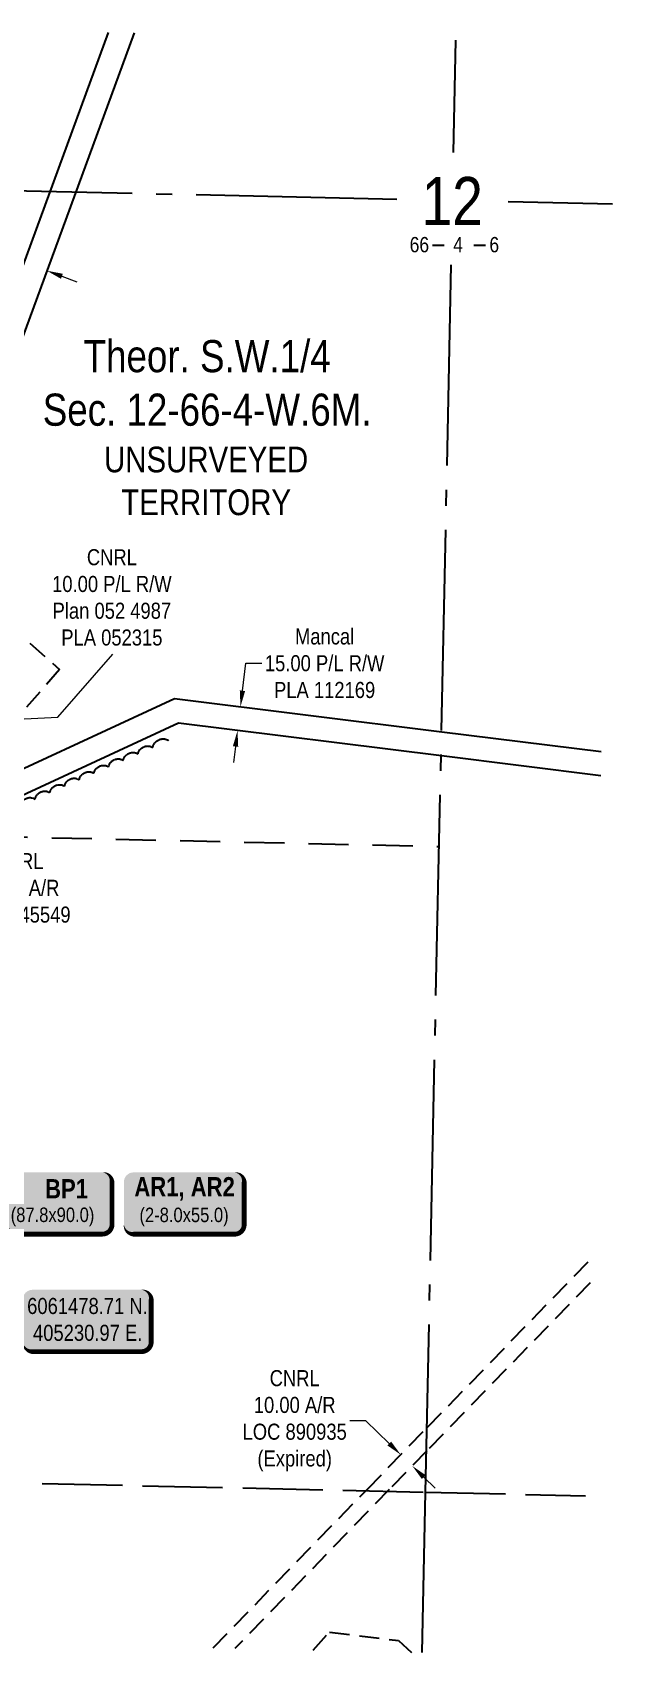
# Model space of a CAD drawing. Extents: x 404135 to 406504, y 6061258 to 6063385.
# Drawn here: x 405262 to 405624, y 6061258 to 6062267 of the extents above; entities that cross this region are included whole.
import ezdxf
from ezdxf.enums import TextEntityAlignment as Align

# ---------------------------------------------------------------- set-up
doc = ezdxf.new("R2010")
doc.units = 0
doc.header["$LTSCALE"] = 5
doc.header["$PDSIZE"] = 0.5
for name, pattern in [('0', [1, 1, 0]), ('foc-ACCESSROAD', [3.75, 2.5, -1.25]), ('foc-LSD', [8, 5, -3]), ('foc-QUARTERLINE', [33, 25, -3, 2, -3]), ('foc-UNSURVEYED', [12.5, 10, -2.5])]:
    doc.linetypes.add(name, pattern=pattern)
doc.layers.get('Defpoints').update_dxf_attribs({"color": 9})
for name, color, linetype in [('10', 1, 'Continuous'), ('9', 3, 'Continuous'), ('C-RW', 13, 'Continuous'), ('C-SYMBOL', 7, 'Continuous'), ('DETAIL-T', 7, 'Continuous'), ('F-AR', 190, 'foc-ACCESSROAD'), ('F-RW', 190, 'Continuous'), ('F-WS', 190, 'foc-ACCESSROAD'), ('L-QSEC', 8, 'foc-QUARTERLINE'), ('L-SECLBL', 7, 'Continuous'), ('L-SECTION-LSD', 7, 'foc-LSD'), ('L-UNS-T', 3, 'Continuous'), ('L-USEC', 7, 'foc-UNSURVEYED'), ('P-TEMP-BLOCKS', 250, 'Continuous'), ('T-BUSH', 110, '0')]:
    doc.layers.add(name, color=color, linetype=linetype)
for name, color, linetype, lineweight in [('C-RW-T', 13, 'Continuous', 9), ('F-AR-T', 190, 'Continuous', 9), ('F-RW-T', 190, 'Continuous', 9)]:
    doc.layers.add(name, color=color, linetype=linetype, lineweight=lineweight)
doc.styles.add('175L', font='ARIALN.TTF', dxfattribs={"height": 20})
doc.styles.add('80', font='ARIALN.TTF', dxfattribs={"height": 10})
doc.styles.add('80CG', font='ARIALN.TTF', dxfattribs={"height": 10})
doc.styles.add('80L', font='ARIALN.TTF', dxfattribs={"height": 10})
doc.styles.add('BOLD', font='ARIALNB.TTF')
doc.styles.add('SIMPLEX', font='ARIALN.TTF')
doc.dimstyles.new('Compass 5 000', dxfattribs={"dimscale": 5, "dimtxt": 9, "dimasz": 2, "dimexe": 0.2, "dimexo": 0.0625, "dimgap": 0.5, "dimtad": 0, "dimtih": 1, "dimtoh": 1, "dimzin": 0, "dimdsep": 46, "dimtxsty": '80CG', "dimcen": 0.1, "dimse1": 1, "dimse2": 1, "dimclrd": 256, "dimclrt": 256, "dimaunit": 1, "dimadec": 4, "dimazin": 0, "dimtfac": 0.06, "dimtofl": 0, "dimtmove": 0, "dimatfit": 1, "dimfxl": 0.2, "dimtolj": 1, "dimtzin": 0, "dimlwd": -1, "dimarcsym": 0})

# ---------------------------------------------------------------- blocks, each defined once
blk = doc.blocks.new('L-SECLBL')
at = {"layer": '9', "color": 7}
for p, q in [((-5.082139060913505, -27.83004804289613), (-12.28857354467345, -27.83004804289613)), ((20.70431141927111, -27.83004804289613), (13.49787693551116, -27.83004804289613))]:
    blk.add_line(p, q, dxfattribs=at)
at = {"layer": '10', "color": 2, "style": 'SIMPLEX'}
blk.add_attdef('SEC', text='', height=30, dxfattribs=at).set_placement((0, 0), align=Align.MIDDLE)
at = {"layer": '10', "color": 5, "style": '80L'}
blk.add_attdef('TWP', text='', height=9.5, dxfattribs=at).set_placement((-14.43410290347765, -27.36845155570791), align=Align.MIDDLE_RIGHT)
blk.add_attdef('RGE', text='', height=9.5, dxfattribs=at).set_placement((3.622123863462547, -27.36845155570791), align=Align.MIDDLE_CENTER)
blk.add_attdef('MER', text='', height=9.5, dxfattribs=at).set_placement((23.16775162027989, -27.36845155570791), align=Align.MIDDLE_LEFT)
blk = doc.blocks.new('*D363')
at = {"layer": 'Defpoints', "color": 0, "transparency": 16777216}
for p in [(405195.5570424967, 6061804.265535397), (405188.2873071739, 6061778.859978314), (405203.9613581738, 6061786.119328696)]:
    blk.add_point(p, dxfattribs=at)
at = {"layer": 'F-AR-T', "transparency": 16777216}
for p, q in [((405175.6803994006, 6061806.080225993), (405171.4778073044, 6061815.15426697)), ((405192.4898992702, 6061769.785937335), (405209.112094868, 6061733.896067332)), ((405209.112094868, 6061733.896067332), (405219.1120948684, 6061733.896067332))]:
    blk.add_line(p, q, dxfattribs=at)
for points in [[(405177.1927395635, 6061806.780658009), (405174.1680592378, 6061805.379793976), (405179.8829914965, 6061797.006185014)], [(405194.0022394331, 6061770.486369352), (405190.9775591074, 6061769.08550532), (405188.2873071739, 6061778.859978314)]]:
    blk.add_solid(points, dxfattribs=at)
at = {"layer": 'F-AR-T', "transparency": 16777216, "insert": (405253.4095027801, 6061733.896067332), "char_height": 10, "attachment_point": 5, "style": '80CG', "bg_fill": 3, "box_fill_scale": 1.1, "bg_fill_color": 256, "bg_fill_true_color": 13158600, "bg_fill_transparency": 0}
blk.add_mtext('\\A1;CNRL\\P20.00 A/R\\PMSL 045549', dxfattribs=at)
blk = doc.blocks.new('*D367')
at = {"layer": 'Defpoints', "color": 0, "transparency": 16777216}
for p in [(405412.9344433085, 6061844.133337302), (405389.9025319455, 6061831.879007109), (405411.0902251072, 6061829.253065243)]:
    blk.add_point(p, dxfattribs=at)
at = {"layer": 'F-RW-T', "transparency": 16777216}
for p, q in [((405392.9767110849, 6061856.683350716), (405395.0932740743, 6061873.761065863)), ((405395.0932740743, 6061873.761065863), (405405.0932740743, 6061873.761065862)), ((405388.6725710074, 6061821.954935562), (405387.4426100694, 6061812.030864013))]:
    blk.add_line(p, q, dxfattribs=at)
for points in [[(405391.3226991603, 6061856.888344205), (405394.6307230096, 6061856.478357226), (405391.7467501468, 6061846.759279168)], [(405387.0185590827, 6061822.159929051), (405390.3265829321, 6061821.749942072), (405389.9025319455, 6061831.879007109)]]:
    blk.add_solid(points, dxfattribs=at)
at = {"layer": 'F-RW-T', "transparency": 16777216, "insert": (405444.1792222317, 6061873.761065863), "char_height": 10, "attachment_point": 5, "style": '80CG'}
blk.add_mtext('\\A1;Mancal\\P15.00 P/L R/W\\PPLA 112169', dxfattribs=at)
blk = doc.blocks.new('*D373')
at = {"layer": 'C-RW-T', "transparency": 16777216}
for p, q in [((405238.1312845708, 6062130.305621406), (405228.1312845708, 6062130.305621406)), ((405247.6065581562, 6062126.828968274), (405238.1312845708, 6062130.305621406)), ((405280.4588314029, 6062114.774861587), (405289.8468302002, 6062111.330231189))]:
    blk.add_line(p, q, dxfattribs=at)
for points in [[(405248.1806632227, 6062128.39363474), (405247.0324530895, 6062125.264301808), (405256.9945569537, 6062123.384337876)], [(405281.0329364694, 6062116.339528053), (405279.8847263362, 6062113.21019512), (405271.0708326055, 6062118.219491986)]]:
    blk.add_solid(points, dxfattribs=at)
at = {"layer": 'Defpoints', "color": 0, "transparency": 16777216}
for p in [(405256.9945569537, 6062123.384337876), (405204.7785271739, 6061981.074723179), (405218.8548028257, 6061975.909877288)]:
    blk.add_point(p, dxfattribs=at)
at = {"layer": 'C-RW-T', "transparency": 16777216, "insert": (405189.0453364123, 6062130.305621406), "char_height": 10, "attachment_point": 5, "style": '80CG'}
blk.add_mtext('\\A1;Veren\\P15.00 P/L R/W\\PPLA ______', dxfattribs=at)
blk = doc.blocks.new('*D375')
at = {"layer": 'Defpoints', "color": 0, "transparency": 16777216}
for p in [(405485.5828822153, 6061374.750218557), (405491.621315375, 6061380.960281109), (405492.7512524608, 6061367.779962746)]:
    blk.add_point(p, dxfattribs=at)
at = {"layer": 'F-AR-T', "transparency": 16777216}
for p, q in [((405469.8561376953, 6061402.123927938), (405459.8561376948, 6061402.123927938)), ((405484.4518695627, 6061387.931582762), (405469.8561376953, 6061402.123927938)), ((405505.9591314322, 6061367.018723644), (405513.1285772449, 6061360.047421992))]:
    blk.add_line(p, q, dxfattribs=at)
for points in [[(405485.6137531716, 6061389.126490397), (405483.2899859538, 6061386.736675126), (405491.621315375, 6061380.960281109)], [(405507.1210150411, 6061368.21363128), (405504.7972478233, 6061365.823816009), (405498.78968562, 6061373.990025298)]]:
    blk.add_solid(points, dxfattribs=at)
at = {"layer": 'F-AR-T', "transparency": 16777216, "insert": (405425.5212127296, 6061402.123927939), "char_height": 10, "attachment_point": 5, "style": '80CG'}
blk.add_mtext('\\A1;CNRL\\P10.00 A/R\\PLOC 890935\\P(Expired)', dxfattribs=at)
blk = doc.blocks.new('*U436')
at = {"true_color": 0xff8aff}
h = blk.add_hatch(color=211, dxfattribs=at)
edge = h.paths.add_edge_path()
edge.add_line((-26.49999999999999, -20), (26.49999999999999, -20))
edge.add_arc((26.49999999999999, -14), 6, 270, 360)
edge.add_line((32.49999999999999, -14), (32.49999999999999, 12.5))
edge.add_arc((26.49999999999999, 12.5), 6, 0, 90)
edge.add_line((26.49999999999999, 18.5), (-26.49999999999999, 18.5))
edge.add_arc((-26.49999999999999, 12.5), 6, 90, 180)
edge.add_line((-32.49999999999999, 12.5), (-32.49999999999999, -14))
edge.add_arc((-26.49999999999999, -14), 6, 180, 270)
at = {"color": 250, "flags": 128}
blk.add_lwpolyline([(-26.49999999999999, -20, 3, 3, 0), (26.49999999999999, -20, 3, 3, 0.414213562373095), (32.49999999999999, -14, 3, 3, 0), (32.49999999999999, 12.5, 3, 0, 0.414213562373095), (26.49999999999999, 18.5, 0, 0, 0), (-26.49999999999999, 18.5, 0, 0, 0.414213562373095), (-32.49999999999999, 12.5, 0, 0, 0), (-32.49999999999999, -14, 0, 3, 0.414213562373095)], format="xyseb", close=True, dxfattribs=at)
at = {"flags": 128}
blk.add_lwpolyline([(-57.19121115828659, -11.82510564930206, 0, 7.5, 0), (-3.398394867633905e-15, 0, 0, 0, 0)], format="xyseb", dxfattribs=at)
at = {"color": 250}
for tag, p, height, style in [('TEMP_AREA_W1_001', (-9.212824010914055, 2.244292974654144), 12, 'BOLD'), ('ENTER_TEXT_001', (-30.65893587994544, -12.47010782646594), 9, '80')]:
    blk.add_attdef(tag, p, '', height=height, dxfattribs=dict(at, style=style))
blk = doc.blocks.new('*U441')
h = blk.add_hatch(color=254)
edge = h.paths.add_edge_path()
edge.add_line((-33.99999999999998, -20), (33.99999999999998, -20))
edge.add_arc((33.99999999999999, -13.99999999999999), 6.000000000000007, 269.9999999999999, 359.9999999999999)
edge.add_line((39.99999999999999, -14), (39.99999999999999, 12.5))
edge.add_arc((33.99999999999999, 12.49999999999999), 6.000000000000007, 6.785183320455494e-14, 90.00000000000007)
edge.add_line((33.99999999999998, 18.5), (-33.99999999999998, 18.5))
edge.add_arc((-33.99999999999999, 12.49999999999999), 6.000000000000007, 89.99999999999993, 179.9999999999999)
edge.add_line((-39.99999999999999, 12.5), (-39.99999999999999, -14))
edge.add_arc((-33.99999999999999, -13.99999999999999), 6.000000000000007, 180, 270.0000000000001)
at = {"color": 1, "flags": 128}
blk.add_lwpolyline([(-65.14312329055268, 13.55295677447088, 0, 9.999999999999998, 0), (0, 0, 4.999999999999999, 4.999999999999999, 0)], format="xyseb", dxfattribs=at)
blk.add_lwpolyline([(-33.99999999999998, -20, 3, 3, 0), (33.99999999999998, -20, 3, 3, 0.4142135623730951), (39.99999999999999, -14, 3, 3, 0), (39.99999999999999, 12.5, 3, 0, 0.4142135623730951), (33.99999999999998, 18.5, 0, 0, 0), (-33.99999999999998, 18.5, 0, 0, 0.4142135623730951), (-39.99999999999999, 12.5, 0, 0, 0), (-39.99999999999999, -14, 0, 3, 0.4142135623730951)], format="xyseb", close=True, dxfattribs=at)
at = {"color": 1, "style": '80'}
blk.add_attdef('ENTER_TEXT_001', (-35.98567530695772, -4.996589358799454), '', height=10, dxfattribs=at)
blk = doc.blocks.new('*U503')
at = {"true_color": 0xff8aff}
h = blk.add_hatch(color=211, dxfattribs=at)
edge = h.paths.add_edge_path()
edge.add_line((-31.49999999999999, -20), (31.49999999999999, -20))
edge.add_arc((31.49999999999999, -14), 6, 270, 360)
edge.add_line((37.49999999999999, -14), (37.49999999999999, 12.5))
edge.add_arc((31.49999999999999, 12.5), 6, 0, 90)
edge.add_line((31.49999999999999, 18.5), (-31.49999999999999, 18.5))
edge.add_arc((-31.49999999999999, 12.5), 6, 90, 180)
edge.add_line((-37.49999999999999, 12.5), (-37.49999999999999, -14))
edge.add_arc((-31.49999999999999, -14), 6, 180, 270)
at = {"color": 250, "flags": 128}
blk.add_lwpolyline([(-31.49999999999999, -20, 3, 3, 0), (31.49999999999999, -20, 3, 3, 0.414213562373095), (37.49999999999999, -14, 3, 3, 0), (37.49999999999999, 12.5, 3, 0, 0.414213562373095), (31.49999999999999, 18.5, 0, 0, 0), (-31.49999999999999, 18.5, 0, 0, 0.414213562373095), (-37.49999999999999, 12.5, 0, 0, 0), (-37.49999999999999, -14, 0, 3, 0.414213562373095)], format="xyseb", close=True, dxfattribs=at)
at = {"flags": 128}
blk.add_lwpolyline([(-22.08867743756414, -4.980109587875808, 0, 7.5, 0), (-3.398394867633905e-15, 0, 0, 0, 0)], format="xyseb", dxfattribs=at)
at = {"color": 250}
for tag, p, height, style in [('TEMP_AREA_W1_001', (-9.212824010914055, 2.244292974654144), 12, 'BOLD'), ('ENTER_TEXT_001', (-30.65893587994544, -12.47010782646594), 9, '80')]:
    blk.add_attdef(tag, p, '', height=height, dxfattribs=dict(at, style=style))

msp = doc.modelspace()

# ---------------------------------------------------------------- linework, layer by layer
at = {"layer": 'C-RW'}
msp.add_lwpolyline([(405325.3913365601, 6062266.273332516), (405204.0797818932, 6061935.631174246), (405157.4727064037, 6061882.839610795), (404948.8134207121, 6061844.282514597), (404946.0889010045, 6061859.026787201), (405149.6582266628, 6061896.643335375), (405190.9742307269, 6061943.441732978), (405309.5506055343, 6062266.62949254)], dxfattribs=at)
at = {"layer": 'F-AR'}
for points in [[(405374.656094945, 6061260.664927421), (405470.8007081402, 6061359.547893146), (405508.2321563096, 6061398.043249291), (405609.9116926173, 6061502.611101246)], [(405609.6055133591, 6061487.953667028), (405507.9257558396, 6061383.385512567), (405484.4488156973, 6061359.241687253), (405388.3038341749, 6061260.357959732)]]:
    msp.add_lwpolyline(points, dxfattribs=at)
at = {"layer": 'F-RW'}
msp.add_lwpolyline([(405616.2018137051, 6061803.732206418), (405516.9719729912, 6061816.074617115), (405353.1296267674, 6061836.452685385), (405077.9023950815, 6061709.040796904), (405064.2869795084, 6061702.738627777), (405071.660811761, 6061663.155504565), (405052.0066250072, 6061659.494403394), (405037.2644507339, 6061656.748439922), (405030.3849889105, 6061655.462497238), (405029.4695658052, 6061660.38010755), (405036.3475637367, 6061661.673987606), (405051.0897059652, 6061664.419147508), (405058.9475286872, 6061665.881474652), (405051.6532550651, 6061705.050723934), (405055.0853453625, 6061711.695988909), (405059.5077078805, 6061713.743112345), (405073.1223162722, 6061720.046684787), (405211.6733304233, 6061784.195064125), (405211.5024008689, 6061787.410874331), (405350.7227645321, 6061851.861674893), (405517.2870166921, 6061831.145108966), (405616.5166283663, 6061818.803035231)], dxfattribs=at)
at = {"layer": 'F-RW-T'}
msp.add_line((405218.9016174546, 6061837.169033883), (405277.9188261862, 6061840.276931766), dxfattribs=at)
at = {"layer": 'F-WS'}
msp.add_lwpolyline([(405051.7188896103, 6061715.677658672), (405044.2357854827, 6061701.198593391), (405042.6935170578, 6061709.482244872), (405042.4218306517, 6061710.982401366), (405033.14975066, 6061723.141305521), (405037.2508034521, 6061731.019194105), (405049.5365902581, 6061736.702942872), (405063.1530696099, 6061743.001439304), (405190.0727963512, 6061801.717293845), (405131.3603745932, 6061853.244273564), (405204.0797818932, 6061935.631174246), (405279.0637734793, 6061869.955972386), (405211.2311650384, 6061792.664595807), (405206.512766486, 6061787.288484496), (405071.1217149991, 6061724.653932175), (405057.505178955, 6061718.354710996), (405051.7188896103, 6061715.677658672)], close=True, dxfattribs=at)
msp.add_lwpolyline([(405436.9748027092, 6061259.263242575), (405447.2171768708, 6061270.558002776), (405490.2661434548, 6061265.25994259), (405498.4055140545, 6061257.881530696)], dxfattribs=at)
at = {"layer": 'L-QSEC', "flags": 128}
for points in [[(405525.7881338237, 6062261.767648997), (405524.3271113875, 6062191.822932916)], [(405489.1804954775, 6062162.604671735), (404722.7255504226, 6062179.837223916)], [(405623.6351558345, 6062159.581666925), (405558.4453877325, 6062161.047357927)], [(405522.8652595531, 6062121.838510485), (405506.9032234299, 6061357.674966834)], [(405506.90322343, 6061357.674966834), (405504.8157019271, 6061257.737351464)]]:
    msp.add_lwpolyline(points, dxfattribs=at)
at = {"layer": 'L-SECTION-LSD', "flags": 128}
msp.add_lwpolyline([(404714.2572596257, 6061777.766730692), (405515.3019406343, 6061759.753589634)], dxfattribs=at)
at = {"layer": 'L-USEC', "flags": 128}
for points in [[(404705.7888823259, 6061375.692124262), (405506.9031340911, 6061357.674968843)], [(405506.90322343, 6061357.674966834), (405506.90322343, 6061357.674966834), (405606.8371790544, 6061355.427778569)]]:
    msp.add_lwpolyline(points, dxfattribs=at)
at = {"layer": 'T-BUSH', "flags": 128}
msp.add_lwpolyline([(405159.1995487367, 6061401.539841378, -0.52056705), (405157.3610154921, 6061411.365227484, -0.52056705), (405155.5224822472, 6061421.190613592, -0.52056705), (405153.6839490025, 6061431.015999698, -0.52056705), (405151.8454157576, 6061440.841385807, -0.52056705), (405150.0068825128, 6061450.666771912, -0.52056705), (405148.1683492681, 6061460.492158021, -0.52056705), (405148.280931119, 6061470.466865764, -0.52056705), (405149.3169223426, 6061480.308811717, -0.52056705), (405155.6630370749, 6061486.641162037, -0.52056705), (405164.7008348099, 6061490.866155636, -0.52056705), (405169.4572594879, 6061498.237325267, -0.52056705), (405169.2967389269, 6061508.147385964, -0.52056705), (405167.7785853983, 6061518.027346822, -0.52056705), (405166.2604318698, 6061527.907307676, -0.52056705), (405164.7422783413, 6061537.787268532, -0.52056705), (405163.2241248127, 6061547.667229387, -0.52056705), (405154.1039105894, 6061551.133016978, -0.52056705), (405146.5169856478, 6061556.759987323, -0.52056705), (405143.5584930424, 6061566.170913527, -0.52056705), (405144.5504482097, 6061575.585620712, -0.52056705), (405148.8433743302, 6061584.612757688, -0.52056705), (405153.1363004507, 6061593.639894661, -0.52056705), (405157.4292528009, 6061602.667018853, -0.52056705), (405161.8958212658, 6061611.60951195, -0.52056705), (405161.1349119377, 6061621.161956144, -0.52056705), (405158.847152053, 6061630.892555886, -0.52056705), (405155.0402256705, 6061639.750501263, -0.52056705), (405148.9424158027, 6061647.258497861, -0.52056705), (405147.0929361276, 6061657.081829351, -0.52056705), (405145.2434564523, 6061666.905160842, -0.52056705), (405143.3939767772, 6061676.728492334, -0.52056705), (405141.6299346136, 6061686.540497638, -0.52056705), (405145.9750474999, 6061695.54263131, -0.52056705), (405148.2128298199, 6061704.884826207, -0.52056705), (405146.9198940441, 6061714.796775244, -0.52056705), (405145.6269582682, 6061724.708724282, -0.52056705), (405146.9238588348, 6061733.585756686, -0.52056705), (405154.6916875603, 6061739.876961146, -0.52056705), (405163.1257207679, 6061745.074508322, -0.52056705), (405172.2792125664, 6061749.090974998, -0.52056705), (405181.4327043649, 6061753.107441671, -0.52056705), (405190.5861961635, 6061757.123908344, -0.52056705), (405199.7396879619, 6061761.140375018, -0.52056705), (405208.8931797605, 6061765.156841692, -0.52056705), (405218.0466715591, 6061769.173308364, -0.52056705), (405227.2001633577, 6061773.189775039, -0.52056705), (405236.3536551562, 6061777.206241713, -0.52056705), (405245.5071469548, 6061781.222708385, -0.52056705), (405254.6606387533, 6061785.239175059, -0.52056705), (405263.8141305518, 6061789.255641733, -0.52056705), (405272.9676223504, 6061793.272108406, -0.52056705), (405282.1211141488, 6061797.288575079, -0.52056705), (405291.2746059474, 6061801.305041755, -0.52056705), (405300.428097746, 6061805.321508427, -0.52056705), (405309.5815895445, 6061809.337975101, -0.52056705), (405318.7350813431, 6061813.354441776, -0.52056705), (405327.8885731417, 6061817.370908448, -0.52056705), (405337.0420649402, 6061821.387375121, -0.52056705), (405346.9759345665, 6061825.746264296, -0.52056705)], format="xyb", dxfattribs=at)

# ---------------------------------------------------------------- block references
at = {"layer": 'DETAIL-T', "color": 4}
ref = msp.add_blockref('*U441', (405296.1155517839, 6061465.158241473), dxfattribs=at)
ref.add_attrib('ENTER_TEXT_001', '6061478.71 N.', (405258.8201902559, 6061468.576840837), dxfattribs={"layer": '0', "color": 1, "height": 10, "style": '80'})
ref.add_attrib('ENTER_TEXT_002', '405230.97 E.', (405262.4593444169, 6061451.869246475), dxfattribs={"layer": '0', "color": 1, "height": 10, "style": '80'})
at = {"layer": 'L-SECLBL', "xscale": 0.99959315, "yscale": 0.99959315, "zscale": 0.99959315}
msp.add_blockref('L-SECLBL', (405523.7005811507, 6062161.828541085), dxfattribs=at).add_auto_attribs({'SEC': '12', 'TWP': '66', 'RGE': '4', 'MER': '6'})
at = {"layer": 'P-TEMP-BLOCKS', "xscale": 0.99959315, "yscale": 0.99959315, "zscale": 0.99959315}
msp.add_blockref('*U436', (405279.197714335, 6061538.322338514), dxfattribs=at).add_auto_attribs({'TEMP_AREA_W1_001': 'BP1', 'ENTER_TEXT_001': '(87.8x90.0)'})
at = {"layer": 'P-TEMP-BLOCKS'}
ref = msp.add_blockref('*U503', (405356.5832207637, 6061538.261919051), dxfattribs=dict(at, xscale=0.99959315, yscale=0.99959315, zscale=0.99959315))
ref.add_attrib('TEMP_AREA_W1_001', 'AR1, AR2', (405325.6299256495, 6061541.84309004), dxfattribs={"layer": '0', "color": 250, "height": 11.9951178, "style": 'BOLD'})
ref.add_attrib('ENTER_TEXT_001', '(2-8.0x55.0)', (405328.8025770322, 6061525.796884689), dxfattribs={"layer": '0', "color": 250, "height": 8.996338350000007, "style": '80'})

# ---------------------------------------------------------------- texts
at = {"layer": 'C-SYMBOL', "color": 3, "insert": (405370.9821856024, 6062075.025953069), "char_height": 19.9918630000006, "width": 203.1596028244127, "attachment_point": 2, "style": '175L'}
msp.add_mtext('Theor. S.W.1/4\\PSec. 12-66-4-W.6M.', dxfattribs=at)
at = {"layer": 'L-UNS-T', "color": 3, "insert": (405370.3346315289, 6061987.237262523), "char_height": 15.99349040000049, "attachment_point": 5, "style": '80L'}
msp.add_mtext_dynamic_manual_height_columns('UNSURVEYED TERRITORY', width=126.3623202704438, gutter_width=47.48067462500153, heights=[0], dxfattribs=at)

# ---------------------------------------------------------------- dimensions: what is measured, and where the dimension line sits
at = {"layer": 'C-RW-T'}
dim = msp.add_linear_dim(base=(405256.9945569537, 6062123.384337876), p1=(405218.8548028259, 6061975.909877287), p2=(405204.7785271739, 6061981.074723178), angle=159.8509788235883, text='Veren\\P15.00 P/L R/W\\PPLA ______', dimstyle='Compass 5 000', dxfattribs=at)
dim.commit()
dim.dimension.update_dxf_attribs({"geometry": '*D373', "text_midpoint": (405189.0453364123, 6062130.305621406), "dimtype": 161})
at = {"layer": 'F-AR-T'}
dim = msp.add_linear_dim(base=(405491.621315375, 6061380.960281109), p1=(405492.75125246, 6061367.779962746), p2=(405485.5828822156, 6061374.750218557), angle=135.80279215544905, text='CNRL\\P10.00 A/R\\PLOC 890935\\P(Expired)', dimstyle='Compass 5 000', dxfattribs=at)
dim.commit()
dim.dimension.update_dxf_attribs({"geometry": '*D375', "text_midpoint": (405425.5212127296, 6061402.123927939), "dimtype": 161})
at = {"layer": 'F-RW-T'}
dim = msp.add_linear_dim(base=(405389.9025319455, 6061831.879007109), p1=(405412.9344433085, 6061844.133337302), p2=(405411.0902251073, 6061829.253065244), angle=262.9349525902299, text='Mancal\\P15.00 P/L R/W\\PPLA 112169', dimstyle='Compass 5 000', override={"dimtxt": 10}, dxfattribs=at)
dim.commit()
dim.dimension.update_dxf_attribs({"geometry": '*D367', "text_midpoint": (405444.1792222317, 6061873.761065863), "dimtype": 161})

# ---------------------------------------------------------------- next in the draw order: texts
at = {"layer": 'F-RW-T', "insert": (405311.6031171813, 6061914.767063166), "char_height": 9.995931500000014, "attachment_point": 5, "style": '80CG', "bg_fill": 3, "box_fill_scale": 1.1, "bg_fill_color": 256, "bg_fill_true_color": 13158600, "bg_fill_transparency": 0}
msp.add_mtext('\\A1;CNRL\\P10.00 P/L R/W\\PPlan 052 4987\\PPLA 052315', dxfattribs=at)

# ---------------------------------------------------------------- next in the draw order: dimensions: what is measured, and where the dimension line sits
at = {"layer": 'F-AR-T'}
dim = msp.add_linear_dim(base=(405188.2873071739, 6061778.859978314), p1=(405195.557042497, 6061804.265535397), p2=(405203.9613581744, 6061786.119328697), angle=294.8509535541846, text='CNRL\\P20.00 A/R\\PMSL 045549', dimstyle='Compass 5 000', override={"dimtfill": 1}, dxfattribs=at)
dim.commit()
dim.dimension.update_dxf_attribs({"geometry": '*D363', "text_midpoint": (405253.4095027801, 6061733.896067332), "dimtype": 161})

# ---------------------------------------------------------------- next in the draw order: linework, layer by layer
at = {"layer": 'F-RW-T', "flags": 128}
msp.add_lwpolyline([(405277.9188261862, 6061840.276931766), (405312.2914698044, 6061879.393482987)], dxfattribs=at)

doc.saveas('drawing.dxf')
